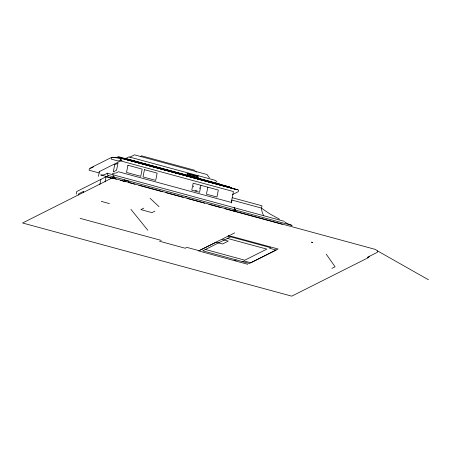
<?xml version="1.0" encoding="UTF-8"?>
<svg xmlns="http://www.w3.org/2000/svg" width="451" height="451" viewBox="0 0 451 451"><rect width="100%" height="100%" fill="white"/><g stroke="black" fill="none" stroke-linecap="round" stroke-linejoin="round"><path stroke-width="0.68" d="M368.405 257.622L291.746 296.16L22.55 222.991L112.265 177.897L375.271 249.38L377.605 250.942L377.386 252.295L367.351 257.335L368.405 257.622L369.578 256.219M76.196 194.184L76.721 191.54L106.058 176.792L111.859 178.37M78.485 195.029L78.733 193.778L83.638 191.309L83.396 192.56M98.459 176.341L99.4 171.583M99.846 184.515L100.855 179.408M105.049 181.883L106.058 176.792M120.919 158.092L111.538 157.399L111.2 159.102L118.292 161.03L120.783 159.778L121.122 158.075L238.579 190.001L238.241 191.703L232.395 194.64M124.014 181.871L124.42 179.797M193.473 186.827L193.626 186.077M199.714 188.524L199.861 187.768M200.954 185.322L199.573 192.301L191.776 190.187L193.163 183.207L218.329 190.046L216.948 197.025L206.445 194.172L207.826 187.193M231.448 202.989L232.023 200.086L261.343 208.052A52.598 14.697 -74.8 0 0 263.767 215.73M140.943 156.249L140.453 156.677M228.922 235.681L221.791 239.334L228.251 241.088L222.602 243.98L216.136 242.232L200.193 250.125M229.097 235.721L234.672 232.868M106.571 176.533L108.618 175.507A9.809 2.74 -74.8 0 1 107.27 173.567L107.225 173.19A9.809 9.133 63.3 0 1 100.708 174.949L116.443 179.216M112.372 178.111L114.419 177.08L235.834 210.081A9.809 2.706 -75.1 0 1 234.497 207.663M90.454 168.398L93.554 166.836M99.192 171.684L122.148 160.15L120.783 159.778M125.277 158.718L128.941 156.875L215.595 180.428L216.976 182.029M129.764 157.258L134.573 154.84L207.043 174.537L209.439 177.903M115.997 173.026L118.5 171.769L231.284 202.426L233.438 191.557L120.648 160.9M112.384 178.106L114.419 177.08A9.809 2.74 -74.8 0 1 113.071 175.146L113.026 174.768M143.756 208.159L140.853 209.614L151.948 212.63L154.851 211.169M234.03 207.973L234.447 207.764M233.798 211.107L235.834 210.081M221.441 239.442L199.083 250.683L186.883 247.379L185.198 248.225L159.575 241.257M234.678 260.729L236.268 259.928M242.818 261.71L244.262 260.988L250.812 262.764L276.142 250.034L269.591 248.253L270.673 247.712L228.048 236.121L228.933 235.676L228.516 235.563M331.942 268.39L335.087 266.806L326.236 254.161M189.155 176.127L189.482 175.98M200.486 178.974L189.803 176.302M115.433 172.992L112.288 173.742M128.766 181.792L128.817 181.776A2.075 0.485 11.2 0 0 127.571 180.913A2.075 0.485 11.2 0 0 124.978 180.733L126.224 181.099M99.248 172.992L89.067 170.224L89.405 168.522L111.538 157.399L115.377 157.523L119.12 156.858L229.48 186.855M118.506 157.021L120.727 158.087M117.891 157.168L119.385 157.275M117.271 157.292L119.532 157.45L231.572 187.904M116.64 157.388L119.684 157.602L232.299 188.214M116.008 157.467L119.842 157.737M115.377 157.523L120.005 157.85M114.097 157.574L120.355 158.013M141.332 155.764L194.979 170.348M187.176 173.928L198.175 176.922L198.44 177.925L187.436 174.937L187.086 173.331L198.09 176.318L198.034 175.659M126.026 158.594L219.654 184.042M125.395 158.696L187.808 175.659M188.45 175.834L220.686 184.594M221.954 184.995L230.162 187.221M188.028 175.907L191.912 176.961M193.208 177.316L195.148 177.841M222.095 185.192L230.856 187.571M120.175 157.946L237.756 189.848M121.031 158.2L236.138 189.482M232.479 197.78L262.003 205.803L261.546 208.108L263.113 209.315L269.907 213.943L279.49 219.209M195.024 190.232L196.969 190.756M107.225 173.19L283.628 221.131M108.268 175.478L114.069 177.051M185.367 196.427L186.624 196.771M235.49 210.053L292.13 225.444L287.338 223.611L284.265 221.666M120.366 180.282L125.26 181.612M128.642 182.537L135.018 184.267M138.818 185.305L162.569 191.754M165.951 192.678L183.191 197.358M186.979 198.395L204.777 203.226M208.824 204.326L220.967 207.629M224.964 208.717L282.303 224.288M101.193 201.366L109.458 203.61M227.445 238.416L266.829 249.115L244.814 260.188L205.43 249.482M80.12 218.357L161.255 240.411M198.598 250.925L247.779 264.292M377.605 250.942L428.45 279.75M196.433 172.141L195.903 171.78M150.065 198.277L159.04 206.688M130.914 209.337L147.798 230.241M198.609 178.325L198.806 178.647M187.436 174.937L187.605 175.332M114.706 164.801L113.302 171.887L116.544 170.258L117.948 163.177L114.706 164.801M127.932 165.252L126.505 172.44L140.746 176.313L142.166 169.119L127.932 165.252M144.455 169.672L143.018 176.927L155.708 180.377L157.145 173.122L144.455 169.672M231.543 236.352L202.764 250.824L249.347 263.485L278.132 249.014L231.543 236.352M312.605 242.458L311.438 242.142L312.853 242.666L312.605 242.458"/></g></svg>
